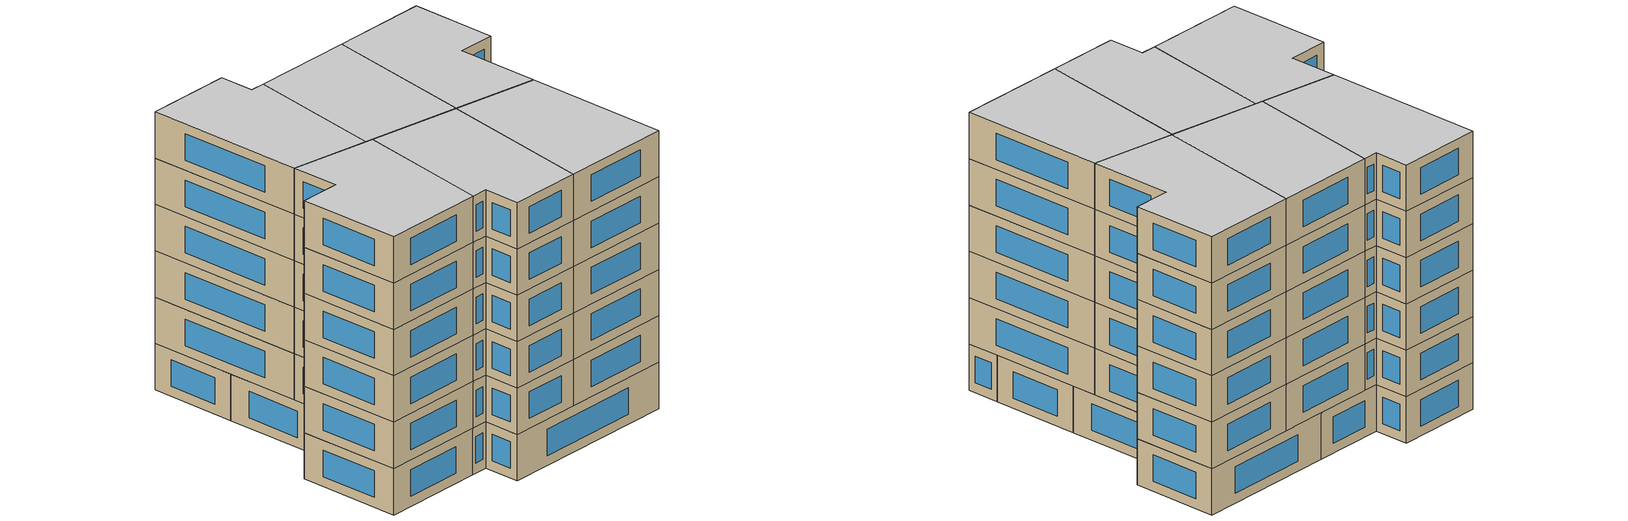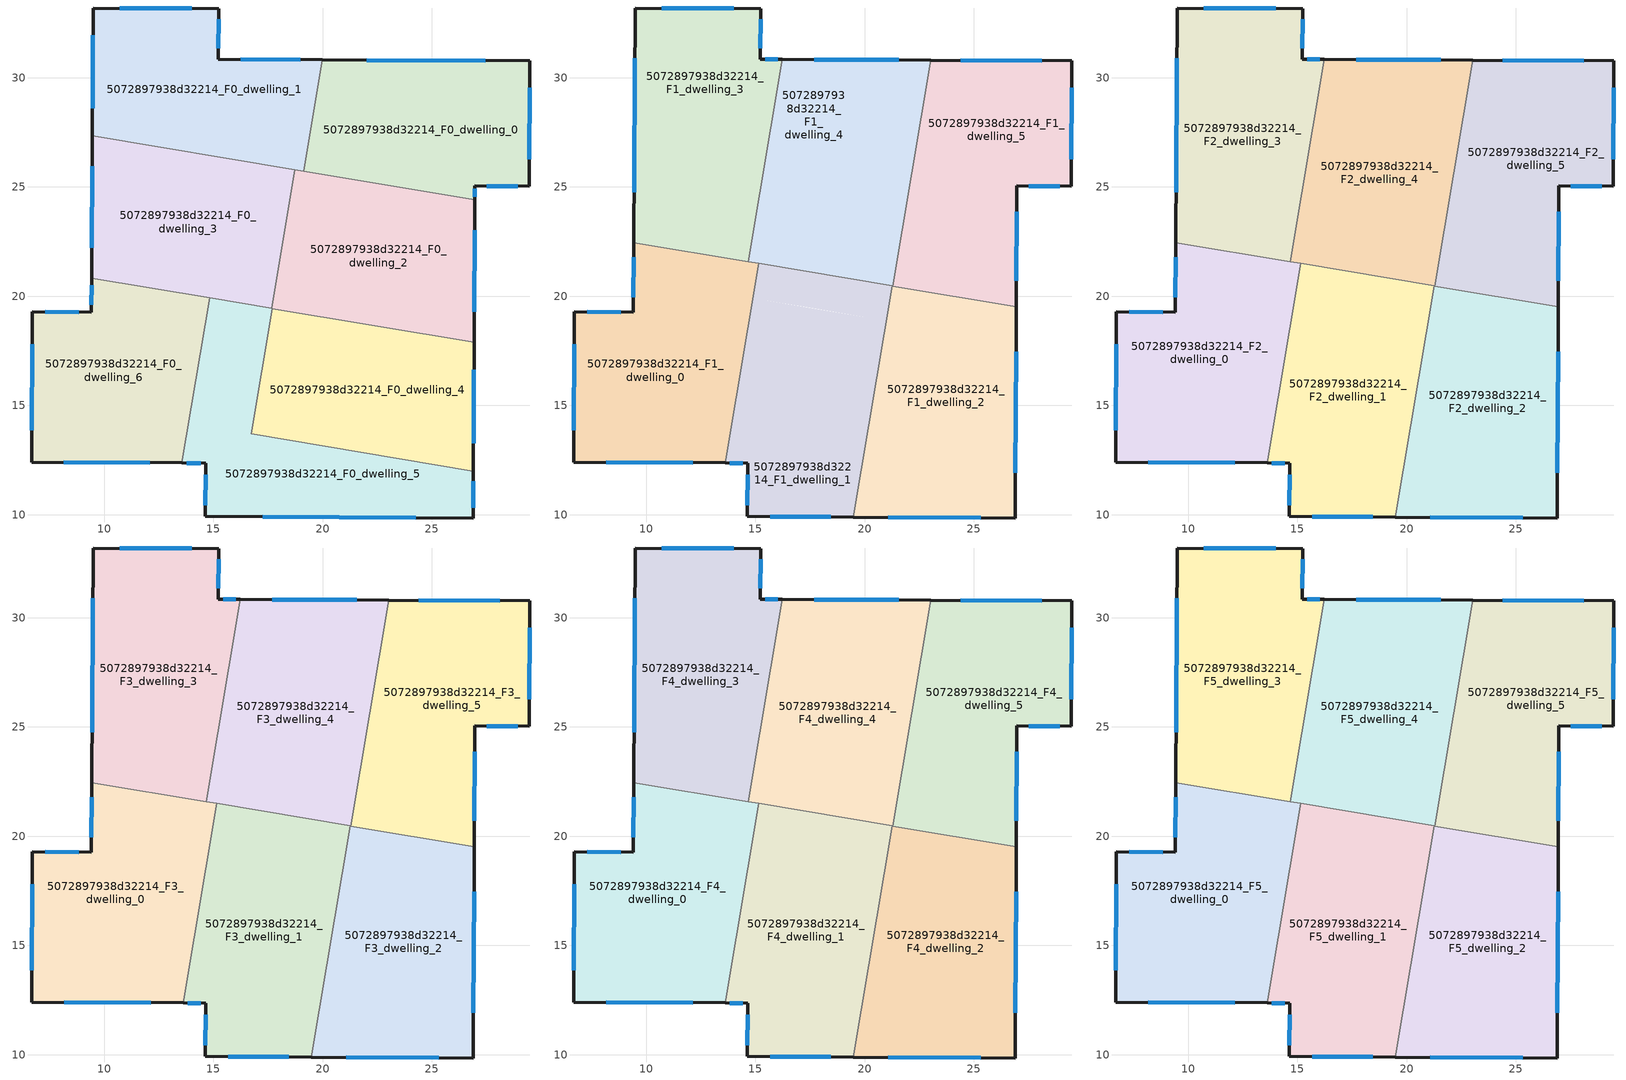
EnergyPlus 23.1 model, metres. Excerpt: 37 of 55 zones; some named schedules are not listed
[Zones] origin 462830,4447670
5072897938d32214_F0_dwelling_0
 floor ground (EU_floor_Construction): 29.48,30.77 29.45,25.03 26.96,25.04 26.96,24.41 19.12,25.72 19.98,30.82 z0
 wall outside (EU_wall_Construction): 26.96,24.41 26.96,25.04 29.45,25.03 29.48,30.77 19.98,30.82 z0:3
 wall to 5072897938d32214_F0_dwelling_1 (EU_wall_Construction): 19.98,30.82 19.12,25.72 z0:3
 wall to 5072897938d32214_F0_dwelling_2 (EU_wall_Construction): 19.12,25.72 26.96,24.41 z0:3
 window (EU_Window_Construction): 27.5,25.04 28.92,25.04 / 26.96,24.55 26.96,24.91 / 27.44,30.78 22.01,30.81 / 29.46,26.26 29.47,29.54 z0.64:2.36
5072897938d32214_F0_dwelling_1
 floor ground (EU_floor_Construction): 19.98,30.82 19.12,25.72 9.46,27.35 9.49,33.19 15.24,33.16 15.23,30.84 z0
 wall outside (EU_wall_Construction): 19.98,30.82 15.23,30.84 15.24,33.16 9.49,33.19 9.46,27.35 z0:3
 wall to 5072897938d32214_F0_dwelling_3 (EU_wall_Construction): 9.46,27.35 18.73,25.79 z0:3
 wall to 5072897938d32214_F0_dwelling_2 (EU_wall_Construction): 18.73,25.79 19.12,25.73 z0:3
 window (EU_Window_Construction): 9.48,31.94 9.47,28.6 / 14.01,33.17 10.72,33.18 / 15.23,31.34 15.24,32.66 / 18.96,30.82 16.24,30.84 z0.64:2.36
5072897938d32214_F0_dwelling_2
 floor ground (EU_floor_Construction): 26.96,24.41 26.93,17.89 17.66,19.44 18.73,25.79 z0
 wall outside (EU_wall_Construction): 26.93,17.89 26.96,24.41 z0:3
 wall to 5072897938d32214_F0_dwelling_3 (EU_wall_Construction): 18.73,25.79 17.66,19.44 z0:3
 wall to 5072897938d32214_F0_dwelling_4 (EU_wall_Construction): 17.7,19.44 26.93,17.89 z0:3
 wall to 5072897938d32214_F0_dwelling_5 (EU_wall_Construction): 17.66,19.44 17.7,19.44 z0:3
 window (EU_Window_Construction): 26.94,19.28 26.95,23.01 z0.64:2.36
 ceiling adiabatic (EU_roof_Construction): 26.94,19.52 26.96,24.41 22.09,25.23 21.29,20.47 z3
5072897938d32214_F0_dwelling_3
 floor ground (EU_floor_Construction): 18.73,25.79 17.66,19.44 9.42,20.83 9.46,27.35 z0
 wall outside (EU_wall_Construction): 9.46,27.35 9.42,20.83 z0:3
 wall to 5072897938d32214_F0_dwelling_6 (EU_wall_Construction): 9.42,20.83 14.82,19.92 z0:3
 wall to 5072897938d32214_F0_dwelling_5 (EU_wall_Construction): 14.82,19.92 17.66,19.44 z0:3
 window (EU_Window_Construction): 9.45,25.95 9.43,22.22 z0.64:2.36
5072897938d32214_F0_dwelling_4
 floor ground (EU_floor_Construction): 26.93,17.89 26.9,12 16.74,13.71 17.7,19.44 z0
 wall outside (EU_wall_Construction): 26.9,12 26.93,17.89 z0:3
 wall to 5072897938d32214_F0_dwelling_5 (EU_wall_Construction): 17.7,19.44 16.74,13.71 26.9,12 z0:3
 window (EU_Window_Construction): 26.91,13.26 26.92,16.63 z0.64:2.36
5072897938d32214_F0_dwelling_5
 floor ground (EU_floor_Construction): 26.9,12 26.89,9.85 14.63,9.92 14.65,12.36 13.55,12.37 14.82,19.92 17.7,19.44 16.74,13.71 z0
 wall outside (EU_wall_Construction): 13.55,12.37 14.65,12.36 14.63,9.92 26.89,9.85 26.9,12 z0:3
 wall to 5072897938d32214_F0_dwelling_6 (EU_wall_Construction): 14.82,19.92 13.55,12.37 z0:3
 window (EU_Window_Construction): 26.89,10.31 26.9,11.54 / 17.26,9.91 24.26,9.87 / 14.65,11.84 14.63,10.44 / 13.79,12.37 14.42,12.36 z0.64:2.36
5072897938d32214_F0_dwelling_6
 floor ground (EU_floor_Construction): 14.82,19.92 13.55,12.37 6.68,12.4 6.72,19.28 9.41,19.27 9.42,20.83 z0
 wall outside (EU_wall_Construction): 9.42,20.83 9.41,19.27 6.72,19.28 6.68,12.4 13.55,12.37 z0:3
 window (EU_Window_Construction): 8.15,12.39 12.08,12.38 / 6.71,17.81 6.69,13.88 / 8.84,19.27 7.29,19.28 / 9.42,20.49 9.42,19.6 z0.64:2.36
5072897938d32214_F1_dwelling_0
 floor to 5072897938d32214_F0_dwelling_6 (EU_floor_Construction): 14.82,19.92 13.55,12.37 6.68,12.4 6.72,19.28 9.41,19.27 9.42,20.83 z3
 floor to 5072897938d32214_F0_dwelling_5 (EU_floor_Construction): 14.87,19.91 13.61,12.37 13.55,12.37 14.82,19.92 z3
 floor to 5072897938d32214_F0_dwelling_3 (EU_floor_Construction): 15.14,21.5 14.87,19.91 9.42,20.83 9.43,22.46 z3
 wall outside (EU_wall_Construction): 9.43,22.46 9.41,19.27 6.72,19.28 6.68,12.4 13.61,12.37 z3:6
 wall to 5072897938d32214_F1_dwelling_1 (EU_wall_Construction): 13.61,12.37 15.14,21.5 z3:6
 wall to 5072897938d32214_F1_dwelling_3 (EU_wall_Construction): 14.67,21.58 9.43,22.46 z3:6
 wall to 5072897938d32214_F1_dwelling_4 (EU_wall_Construction): 15.14,21.5 14.67,21.58 z3:6
 window (EU_Window_Construction): 9.43,21.77 9.42,19.95 / 8.16,12.39 12.12,12.38 / 6.71,17.81 6.69,13.88 / 8.84,19.27 7.29,19.28 z3.64:5.36
5072897938d32214_F1_dwelling_1
 floor to 5072897938d32214_F0_dwelling_5 (EU_floor_Construction): 17.7,19.44 16.74,13.71 20.03,13.15 19.48,9.89 14.63,9.92 14.65,12.36 13.61,12.37 14.87,19.91 z3
 floor to 5072897938d32214_F0_dwelling_4 (EU_floor_Construction): 20.99,18.88 20.03,13.15 16.74,13.71 17.7,19.44 z3
 floor to 5072897938d32214_F0_dwelling_2 (EU_floor_Construction): 21.26,20.47 20.99,18.88 17.66,19.44 17.93,21.03 z3
 floor to 5072897938d32214_F0_dwelling_3 (EU_floor_Construction): 17.93,21.03 17.66,19.44 14.87,19.91 15.14,21.5 z3
 wall outside (EU_wall_Construction): 13.61,12.37 14.65,12.36 14.63,9.92 19.48,9.89 z3:6
 wall to 5072897938d32214_F1_dwelling_2 (EU_wall_Construction): 19.48,9.89 21.26,20.47 z3:6
 wall to 5072897938d32214_F1_dwelling_4 (EU_wall_Construction): 21.26,20.47 15.14,21.5 z3:6
 window (EU_Window_Construction): 15.67,9.92 18.45,9.9 / 14.65,11.84 14.63,10.44 / 13.83,12.37 14.43,12.36 z3.64:5.36
5072897938d32214_F1_dwelling_2
 floor to 5072897938d32214_F0_dwelling_4 (EU_floor_Construction): 26.93,17.89 26.9,12 20.03,13.15 20.99,18.88 z3
 floor to 5072897938d32214_F0_dwelling_5 (EU_floor_Construction): 26.9,12 26.89,9.85 19.48,9.89 20.03,13.15 z3
 floor to 5072897938d32214_F0_dwelling_2 (EU_floor_Construction): 26.94,19.52 26.93,17.89 20.99,18.88 21.26,20.47 z3
 wall outside (EU_wall_Construction): 19.48,9.89 26.89,9.85 26.94,19.52 z3:6
 wall to 5072897938d32214_F1_dwelling_5 (EU_wall_Construction): 26.94,19.52 21.29,20.47 z3:6
 wall to 5072897938d32214_F1_dwelling_4 (EU_wall_Construction): 21.29,20.47 21.26,20.47 z3:6
 window (EU_Window_Construction): 26.9,11.92 26.93,17.45 / 21.07,9.88 25.3,9.86 z3.64:5.36
5072897938d32214_F1_dwelling_3
 floor to 5072897938d32214_F0_dwelling_1 (EU_floor_Construction): 15.24,33.16 15.23,30.84 16.22,30.84 15.47,26.34 9.46,27.35 9.49,33.19 z3
 floor to 5072897938d32214_F0_dwelling_3 (EU_floor_Construction): 15.47,26.34 14.67,21.58 9.43,22.46 9.46,27.35 z3
 wall outside (EU_wall_Construction): 16.22,30.84 15.23,30.84 15.24,33.16 9.49,33.19 9.43,22.46 z3:6
 wall to 5072897938d32214_F1_dwelling_4 (EU_wall_Construction): 14.67,21.58 16.22,30.84 z3:6
 window (EU_Window_Construction): 9.48,30.89 9.44,24.75 / 14.01,33.17 10.72,33.18 / 15.23,31.34 15.24,32.66 / 16.01,30.84 15.44,30.84 z3.64:5.36
5072897938d32214_F1_dwelling_4
 floor to 5072897938d32214_F0_dwelling_2 (EU_floor_Construction): 22.09,25.23 21.29,20.47 17.93,21.03 18.73,25.79 z3
 floor to 5072897938d32214_F0_dwelling_0 (EU_floor_Construction): 23.02,30.8 22.09,25.23 19.12,25.73 19.98,30.82 z3
 floor to 5072897938d32214_F0_dwelling_1 (EU_floor_Construction): 19.98,30.82 19.12,25.73 15.47,26.34 16.22,30.84 z3
 floor to 5072897938d32214_F0_dwelling_3 (EU_floor_Construction): 18.73,25.79 17.93,21.03 14.67,21.58 15.47,26.34 z3
 wall outside (EU_wall_Construction): 23.02,30.8 16.22,30.84 z3:6
 wall to 5072897938d32214_F1_dwelling_5 (EU_wall_Construction): 21.29,20.47 23.02,30.8 z3:6
 window (EU_Window_Construction): 21.57,30.81 17.68,30.83 z3.64:5.36
5072897938d32214_F1_dwelling_5
 floor to 5072897938d32214_F0_dwelling_0 (EU_floor_Construction): 29.48,30.77 29.45,25.03 26.96,25.04 26.96,24.41 22.09,25.23 23.02,30.8 z3
 floor adiabatic (EU_floor_Construction): 26.96,24.41 26.94,19.52 21.29,20.47 22.09,25.23 z3
 wall outside (EU_wall_Construction): 26.94,19.52 26.96,25.04 29.45,25.03 29.48,30.77 23.02,30.8 z3:6
 window (EU_Window_Construction): 26.94,20.7 26.96,23.86 / 28.1,30.78 24.4,30.8 / 29.46,26.26 29.47,29.54 / 27.5,25.04 28.92,25.04 z3.64:5.36
5072897938d32214_F2_dwelling_0
 floor to 5072897938d32214_F1_dwelling_0 (EU_floor_Construction): 15.14,21.5 13.61,12.37 6.68,12.4 6.72,19.28 9.41,19.27 9.43,22.46 z6
 wall outside (EU_wall_Construction): 9.43,22.46 9.41,19.27 6.72,19.28 6.68,12.4 13.61,12.37 z6:9
 wall to 5072897938d32214_F2_dwelling_1 (EU_wall_Construction): 13.61,12.37 15.14,21.5 z6:9
 wall to 5072897938d32214_F2_dwelling_3 (EU_wall_Construction): 14.67,21.58 9.43,22.46 z6:9
 wall to 5072897938d32214_F2_dwelling_4 (EU_wall_Construction): 15.14,21.5 14.67,21.58 z6:9
 window (EU_Window_Construction): 9.43,21.77 9.42,19.95 / 8.16,12.39 12.12,12.38 / 6.71,17.81 6.69,13.88 / 8.84,19.27 7.29,19.28 z6.64:8.36
5072897938d32214_F2_dwelling_1
 floor to 5072897938d32214_F1_dwelling_1 (EU_floor_Construction): 21.26,20.47 19.48,9.89 14.63,9.92 14.65,12.36 13.61,12.37 15.14,21.5 z6
 wall outside (EU_wall_Construction): 13.61,12.37 14.65,12.36 14.63,9.92 19.48,9.89 z6:9
 wall to 5072897938d32214_F2_dwelling_2 (EU_wall_Construction): 19.48,9.89 21.26,20.47 z6:9
 wall to 5072897938d32214_F2_dwelling_4 (EU_wall_Construction): 21.26,20.47 15.14,21.5 z6:9
 window (EU_Window_Construction): 15.67,9.92 18.45,9.9 / 14.65,11.84 14.63,10.44 / 13.83,12.37 14.43,12.36 z6.64:8.36
5072897938d32214_F2_dwelling_2
 floor to 5072897938d32214_F1_dwelling_2 (EU_floor_Construction): 26.94,19.52 26.89,9.85 19.48,9.89 21.26,20.47 z6
 wall outside (EU_wall_Construction): 19.48,9.89 26.89,9.85 26.94,19.52 z6:9
 wall to 5072897938d32214_F2_dwelling_5 (EU_wall_Construction): 26.94,19.52 21.29,20.47 z6:9
 wall to 5072897938d32214_F2_dwelling_4 (EU_wall_Construction): 21.29,20.47 21.26,20.47 z6:9
 window (EU_Window_Construction): 26.9,11.92 26.93,17.45 / 21.07,9.88 25.3,9.86 z6.64:8.36
5072897938d32214_F2_dwelling_3
 floor to 5072897938d32214_F1_dwelling_3 (EU_floor_Construction): 15.24,33.16 15.23,30.84 16.22,30.84 14.67,21.58 9.43,22.46 9.49,33.19 z6
 wall outside (EU_wall_Construction): 16.22,30.84 15.23,30.84 15.24,33.16 9.49,33.19 9.43,22.46 z6:9
 wall to 5072897938d32214_F2_dwelling_4 (EU_wall_Construction): 14.67,21.58 16.22,30.84 z6:9
 window (EU_Window_Construction): 9.48,30.89 9.44,24.75 / 14.01,33.17 10.72,33.18 / 15.23,31.34 15.24,32.66 / 16.01,30.84 15.44,30.84 z6.64:8.36
5072897938d32214_F2_dwelling_4
 floor to 5072897938d32214_F1_dwelling_4 (EU_floor_Construction): 23.02,30.8 21.29,20.47 14.67,21.58 16.22,30.84 z6
 wall outside (EU_wall_Construction): 23.02,30.8 16.22,30.84 z6:9
 wall to 5072897938d32214_F2_dwelling_5 (EU_wall_Construction): 21.29,20.47 23.02,30.8 z6:9
 window (EU_Window_Construction): 21.57,30.81 17.68,30.83 z6.64:8.36
5072897938d32214_F2_dwelling_5
 floor to 5072897938d32214_F1_dwelling_5 (EU_floor_Construction): 29.48,30.77 29.45,25.03 26.96,25.04 26.94,19.52 21.29,20.47 23.02,30.8 z6
 wall outside (EU_wall_Construction): 26.94,19.52 26.96,25.04 29.45,25.03 29.48,30.77 23.02,30.8 z6:9
 window (EU_Window_Construction): 26.94,20.7 26.96,23.86 / 28.1,30.78 24.4,30.8 / 29.46,26.26 29.47,29.54 / 27.5,25.04 28.92,25.04 z6.64:8.36
5072897938d32214_F3_dwelling_0
 floor to 5072897938d32214_F2_dwelling_0 (EU_floor_Construction): 15.14,21.5 13.61,12.37 6.68,12.4 6.72,19.28 9.41,19.27 9.43,22.46 z9
 wall outside (EU_wall_Construction): 9.43,22.46 9.41,19.27 6.72,19.28 6.68,12.4 13.61,12.37 z9:12
 wall to 5072897938d32214_F3_dwelling_1 (EU_wall_Construction): 13.61,12.37 15.14,21.5 z9:12
 wall to 5072897938d32214_F3_dwelling_3 (EU_wall_Construction): 14.67,21.58 9.43,22.46 z9:12
 wall to 5072897938d32214_F3_dwelling_4 (EU_wall_Construction): 15.14,21.5 14.67,21.58 z9:12
 window (EU_Window_Construction): 9.43,21.77 9.42,19.95 / 8.16,12.39 12.12,12.38 / 6.71,17.81 6.69,13.88 / 8.84,19.27 7.29,19.28 z9.64:11.36
5072897938d32214_F3_dwelling_1
 floor to 5072897938d32214_F2_dwelling_1 (EU_floor_Construction): 21.26,20.47 19.48,9.89 14.63,9.92 14.65,12.36 13.61,12.37 15.14,21.5 z9
 wall outside (EU_wall_Construction): 13.61,12.37 14.65,12.36 14.63,9.92 19.48,9.89 z9:12
 wall to 5072897938d32214_F3_dwelling_2 (EU_wall_Construction): 19.48,9.89 21.26,20.47 z9:12
 wall to 5072897938d32214_F3_dwelling_4 (EU_wall_Construction): 21.26,20.47 15.14,21.5 z9:12
 window (EU_Window_Construction): 15.67,9.92 18.45,9.9 / 14.65,11.84 14.63,10.44 / 13.83,12.37 14.43,12.36 z9.64:11.36
5072897938d32214_F3_dwelling_2
 floor to 5072897938d32214_F2_dwelling_2 (EU_floor_Construction): 26.94,19.52 26.89,9.85 19.48,9.89 21.26,20.47 z9
 wall outside (EU_wall_Construction): 19.48,9.89 26.89,9.85 26.94,19.52 z9:12
 wall to 5072897938d32214_F3_dwelling_5 (EU_wall_Construction): 26.94,19.52 21.29,20.47 z9:12
 wall to 5072897938d32214_F3_dwelling_4 (EU_wall_Construction): 21.29,20.47 21.26,20.47 z9:12
 window (EU_Window_Construction): 26.9,11.92 26.93,17.45 / 21.07,9.88 25.3,9.86 z9.64:11.36
5072897938d32214_F3_dwelling_3
 floor to 5072897938d32214_F2_dwelling_3 (EU_floor_Construction): 15.24,33.16 15.23,30.84 16.22,30.84 14.67,21.58 9.43,22.46 9.49,33.19 z9
 wall outside (EU_wall_Construction): 16.22,30.84 15.23,30.84 15.24,33.16 9.49,33.19 9.43,22.46 z9:12
 wall to 5072897938d32214_F3_dwelling_4 (EU_wall_Construction): 14.67,21.58 16.22,30.84 z9:12
 window (EU_Window_Construction): 9.48,30.89 9.44,24.75 / 14.01,33.17 10.72,33.18 / 15.23,31.34 15.24,32.66 / 16.01,30.84 15.44,30.84 z9.64:11.36
5072897938d32214_F3_dwelling_4
 floor to 5072897938d32214_F2_dwelling_4 (EU_floor_Construction): 23.02,30.8 21.29,20.47 14.67,21.58 16.22,30.84 z9
 wall outside (EU_wall_Construction): 23.02,30.8 16.22,30.84 z9:12
 wall to 5072897938d32214_F3_dwelling_5 (EU_wall_Construction): 21.29,20.47 23.02,30.8 z9:12
 window (EU_Window_Construction): 21.57,30.81 17.68,30.83 z9.64:11.36
5072897938d32214_F3_dwelling_5
 floor to 5072897938d32214_F2_dwelling_5 (EU_floor_Construction): 29.48,30.77 29.45,25.03 26.96,25.04 26.94,19.52 21.29,20.47 23.02,30.8 z9
 wall outside (EU_wall_Construction): 26.94,19.52 26.96,25.04 29.45,25.03 29.48,30.77 23.02,30.8 z9:12
 window (EU_Window_Construction): 26.94,20.7 26.96,23.86 / 28.1,30.78 24.4,30.8 / 29.46,26.26 29.47,29.54 / 27.5,25.04 28.92,25.04 z9.64:11.36
5072897938d32214_F4_dwelling_0
 floor to 5072897938d32214_F3_dwelling_0 (EU_floor_Construction): 15.14,21.5 13.61,12.37 6.68,12.4 6.72,19.28 9.41,19.27 9.43,22.46 z12
 wall outside (EU_wall_Construction): 9.43,22.46 9.41,19.27 6.72,19.28 6.68,12.4 13.61,12.37 z12:15
 wall to 5072897938d32214_F4_dwelling_1 (EU_wall_Construction): 13.61,12.37 15.14,21.5 z12:15
 wall to 5072897938d32214_F4_dwelling_3 (EU_wall_Construction): 14.67,21.58 9.43,22.46 z12:15
 wall to 5072897938d32214_F4_dwelling_4 (EU_wall_Construction): 15.14,21.5 14.67,21.58 z12:15
 window (EU_Window_Construction): 9.43,21.77 9.42,19.95 / 8.16,12.39 12.12,12.38 / 6.71,17.81 6.69,13.88 / 8.84,19.27 7.29,19.28 z12.64:14.36
5072897938d32214_F4_dwelling_1
 floor to 5072897938d32214_F3_dwelling_1 (EU_floor_Construction): 21.26,20.47 19.48,9.89 14.63,9.92 14.65,12.36 13.61,12.37 15.14,21.5 z12
 wall outside (EU_wall_Construction): 13.61,12.37 14.65,12.36 14.63,9.92 19.48,9.89 z12:15
 wall to 5072897938d32214_F4_dwelling_2 (EU_wall_Construction): 19.48,9.89 21.26,20.47 z12:15
 wall to 5072897938d32214_F4_dwelling_4 (EU_wall_Construction): 21.26,20.47 15.14,21.5 z12:15
 window (EU_Window_Construction): 15.67,9.92 18.45,9.9 / 14.65,11.84 14.63,10.44 / 13.83,12.37 14.43,12.36 z12.64:14.36
5072897938d32214_F4_dwelling_2
 floor to 5072897938d32214_F3_dwelling_2 (EU_floor_Construction): 26.94,19.52 26.89,9.85 19.48,9.89 21.26,20.47 z12
 wall outside (EU_wall_Construction): 19.48,9.89 26.89,9.85 26.94,19.52 z12:15
 wall to 5072897938d32214_F4_dwelling_5 (EU_wall_Construction): 26.94,19.52 21.29,20.47 z12:15
 wall to 5072897938d32214_F4_dwelling_4 (EU_wall_Construction): 21.29,20.47 21.26,20.47 z12:15
 window (EU_Window_Construction): 26.9,11.92 26.93,17.45 / 21.07,9.88 25.3,9.86 z12.64:14.36
5072897938d32214_F4_dwelling_3
 floor to 5072897938d32214_F3_dwelling_3 (EU_floor_Construction): 15.24,33.16 15.23,30.84 16.22,30.84 14.67,21.58 9.43,22.46 9.49,33.19 z12
 wall outside (EU_wall_Construction): 16.22,30.84 15.23,30.84 15.24,33.16 9.49,33.19 9.43,22.46 z12:15
 wall to 5072897938d32214_F4_dwelling_4 (EU_wall_Construction): 14.67,21.58 16.22,30.84 z12:15
 window (EU_Window_Construction): 9.48,30.89 9.44,24.75 / 14.01,33.17 10.72,33.18 / 15.23,31.34 15.24,32.66 / 16.01,30.84 15.44,30.84 z12.64:14.36
5072897938d32214_F4_dwelling_4
 floor to 5072897938d32214_F3_dwelling_4 (EU_floor_Construction): 23.02,30.8 21.29,20.47 14.67,21.58 16.22,30.84 z12
 wall outside (EU_wall_Construction): 23.02,30.8 16.22,30.84 z12:15
 wall to 5072897938d32214_F4_dwelling_5 (EU_wall_Construction): 21.29,20.47 23.02,30.8 z12:15
 window (EU_Window_Construction): 21.57,30.81 17.68,30.83 z12.64:14.36
5072897938d32214_F4_dwelling_5
 floor to 5072897938d32214_F3_dwelling_5 (EU_floor_Construction): 29.48,30.77 29.45,25.03 26.96,25.04 26.94,19.52 21.29,20.47 23.02,30.8 z12
 wall outside (EU_wall_Construction): 26.94,19.52 26.96,25.04 29.45,25.03 29.48,30.77 23.02,30.8 z12:15
 window (EU_Window_Construction): 26.94,20.7 26.96,23.86 / 28.1,30.78 24.4,30.8 / 29.46,26.26 29.47,29.54 / 27.5,25.04 28.92,25.04 z12.64:14.36
5072897938d32214_F5_dwelling_0
 floor to 5072897938d32214_F4_dwelling_0 (EU_floor_Construction): 15.14,21.5 13.61,12.37 6.68,12.4 6.72,19.28 9.41,19.27 9.43,22.46 z15
 wall outside (EU_wall_Construction): 9.43,22.46 9.41,19.27 6.72,19.28 6.68,12.4 13.61,12.37 z15:18
 wall to 5072897938d32214_F5_dwelling_1 (EU_wall_Construction): 13.61,12.37 15.14,21.5 z15:18
 wall to 5072897938d32214_F5_dwelling_3 (EU_wall_Construction): 14.67,21.58 9.43,22.46 z15:18
 wall to 5072897938d32214_F5_dwelling_4 (EU_wall_Construction): 15.14,21.5 14.67,21.58 z15:18
 window (EU_Window_Construction): 9.43,21.77 9.42,19.95 / 8.16,12.39 12.12,12.38 / 6.71,17.81 6.69,13.88 / 8.84,19.27 7.29,19.28 z15.64:17.36
 ceiling to 5072897938d32214_F6_dwelling_0 (EU_floor_Construction): 13.61,12.37 15.14,21.5 9.43,22.46 9.41,19.27 6.72,19.28 6.68,12.4 z18
5072897938d32214_F5_dwelling_1
 floor to 5072897938d32214_F4_dwelling_1 (EU_floor_Construction): 21.26,20.47 19.48,9.89 14.63,9.92 14.65,12.36 13.61,12.37 15.14,21.5 z15
 wall outside (EU_wall_Construction): 13.61,12.37 14.65,12.36 14.63,9.92 19.48,9.89 z15:18
 wall to 5072897938d32214_F5_dwelling_2 (EU_wall_Construction): 19.48,9.89 21.26,20.47 z15:18
 wall to 5072897938d32214_F5_dwelling_4 (EU_wall_Construction): 21.26,20.47 15.14,21.5 z15:18
 window (EU_Window_Construction): 15.67,9.92 18.45,9.9 / 14.65,11.84 14.63,10.44 / 13.83,12.37 14.43,12.36 z15.64:17.36
 ceiling to 5072897938d32214_F6_dwelling_1 (EU_floor_Construction): 19.48,9.89 21.26,20.47 15.14,21.5 13.61,12.37 14.65,12.36 14.63,9.92 z18
5072897938d32214_F5_dwelling_2
 floor to 5072897938d32214_F4_dwelling_2 (EU_floor_Construction): 26.94,19.52 26.89,9.85 19.48,9.89 21.26,20.47 z15
 wall outside (EU_wall_Construction): 19.48,9.89 26.89,9.85 26.94,19.52 z15:18
 wall to 5072897938d32214_F5_dwelling_5 (EU_wall_Construction): 26.94,19.52 21.29,20.47 z15:18
 wall to 5072897938d32214_F5_dwelling_4 (EU_wall_Construction): 21.29,20.47 21.26,20.47 z15:18
 window (EU_Window_Construction): 26.9,11.92 26.93,17.45 / 21.07,9.88 25.3,9.86 z15.64:17.36
 ceiling to 5072897938d32214_F6_dwelling_2 (EU_floor_Construction): 26.89,9.85 26.94,19.52 21.26,20.47 19.48,9.89 z18
5072897938d32214_F5_dwelling_3
 floor to 5072897938d32214_F4_dwelling_3 (EU_floor_Construction): 15.24,33.16 15.23,30.84 16.22,30.84 14.67,21.58 9.43,22.46 9.49,33.19 z15
 wall outside (EU_wall_Construction): 16.22,30.84 15.23,30.84 15.24,33.16 9.49,33.19 9.43,22.46 z15:18
 wall to 5072897938d32214_F5_dwelling_4 (EU_wall_Construction): 14.67,21.58 16.22,30.84 z15:18
 window (EU_Window_Construction): 9.48,30.89 9.44,24.75 / 14.01,33.17 10.72,33.18 / 15.23,31.34 15.24,32.66 / 16.01,30.84 15.44,30.84 z15.64:17.36
 ceiling to 5072897938d32214_F6_dwelling_3 (EU_floor_Construction): 14.67,21.58 16.22,30.84 15.23,30.84 15.24,33.16 9.49,33.19 9.43,22.46 z18
5072897938d32214_F5_dwelling_4
 floor to 5072897938d32214_F4_dwelling_4 (EU_floor_Construction): 23.02,30.8 21.29,20.47 14.67,21.58 16.22,30.84 z15
 wall outside (EU_wall_Construction): 23.02,30.8 16.22,30.84 z15:18
 wall to 5072897938d32214_F5_dwelling_5 (EU_wall_Construction): 21.29,20.47 23.02,30.8 z15:18
 window (EU_Window_Construction): 21.57,30.81 17.68,30.83 z15.64:17.36
 ceiling to 5072897938d32214_F6_dwelling_4 (EU_floor_Construction): 21.29,20.47 23.02,30.8 16.22,30.84 14.67,21.58 z18
5072897938d32214_F5_dwelling_5
 floor to 5072897938d32214_F4_dwelling_5 (EU_floor_Construction): 29.48,30.77 29.45,25.03 26.96,25.04 26.94,19.52 21.29,20.47 23.02,30.8 z15
 wall outside (EU_wall_Construction): 26.94,19.52 26.96,25.04 29.45,25.03 29.48,30.77 23.02,30.8 z15:18
 window (EU_Window_Construction): 26.94,20.7 26.96,23.86 / 28.1,30.78 24.4,30.8 / 29.46,26.26 29.47,29.54 / 27.5,25.04 28.92,25.04 z15.64:17.36
 ceiling to 5072897938d32214_F6_dwelling_5 (EU_floor_Construction): 26.94,19.52 26.96,25.04 29.45,25.03 29.48,30.77 23.02,30.8 21.29,20.47 z18
[Building]
EU S2 Campaign: North Axis=0; Terrain=City; Solar Distribution=FullExterior
[Site:Location]
Yerevan-Zvartnots.Intl.AP: Latitude=40.15; Longitude=44.383; Time Zone=4; Elevation=854
[SizingPeriod:WeatherFileDays]
AnnualSizingPeriod: Begin Month=1; Begin Day of Month=1; End Month=12; End Day of Month=31; Day of Week for Start Day=Monday; Use Weather File Daylight Saving Period=No; Use Weather File Rain and Snow Indicators=No
[MATERIAL]
EU_InternalMass_Material: Roughness=MediumRough; Thickness=0.1; Conductivity=1; Density=1800; Specific Heat=900; Thermal Absorptance=0.9; Solar Absorptance=0.7; Visible Absorptance=0.7
[MATERIAL:NOMASS] Roughness=MediumRough; Thermal Absorptance=0.9; Solar Absorptance=0.7; Visible Absorptance=0.7
Name | Thermal Resistance
EU_wall_NoMass | 1.05043
EU_roof_NoMass | 1.45357
EU_floor_NoMass | 0.478065
[WINDOWMATERIAL:SIMPLEGLAZINGSYSTEM]
EU_Window_SimpleGlazing: UFactor=2.5566; Solar Heat Gain Coefficient=0.75; Visible Transmittance=0.75
[CONSTRUCTION]
EU_wall_Construction: EU_wall_NoMass
EU_roof_Construction: EU_roof_NoMass
EU_floor_Construction: EU_floor_NoMass
EU_Window_Construction: EU_Window_SimpleGlazing
EU_InternalMass_Construction: EU_InternalMass_Material
[ZONE] Type=1; Multiplier=1; Ceiling Height=autocalculate; Floor Area=autocalculate; Part of Total Floor Area=Yes
Name | Volume
5072897938d32214_F0_dwelling_0 | 171.41
5072897938d32214_F1_dwelling_0; 5072897938d32214_F2_dwelling_0; 5072897938d32214_F3_dwelling_0; 5072897938d32214_F4_dwelling_0; 5072897938d32214_F5_dwelling_0 | 199.963
5072897938d32214_F0_dwelling_1 | 171.394
5072897938d32214_F1_dwelling_1; 5072897938d32214_F2_dwelling_1; 5072897938d32214_F3_dwelling_1; 5072897938d32214_F4_dwelling_1; 5072897938d32214_F5_dwelling_1; 5072897938d32214_F1_dwelling_5; 5072897938d32214_F2_dwelling_5; 5072897938d32214_F3_dwelling_5; 5072897938d32214_F4_dwelling_5; 5072897938d32214_F5_dwelling_5 | 199.956
5072897938d32214_F0_dwelling_2 | 171.391
5072897938d32214_F1_dwelling_2; 5072897938d32214_F2_dwelling_2; 5072897938d32214_F3_dwelling_2; 5072897938d32214_F4_dwelling_2; 5072897938d32214_F5_dwelling_2 | 199.979
5072897938d32214_F0_dwelling_3 | 171.398
5072897938d32214_F1_dwelling_3; 5072897938d32214_F2_dwelling_3; 5072897938d32214_F3_dwelling_3; 5072897938d32214_F4_dwelling_3; 5072897938d32214_F5_dwelling_3 | 199.968
5072897938d32214_F0_dwelling_4 | 171.415
5072897938d32214_F1_dwelling_4; 5072897938d32214_F2_dwelling_4; 5072897938d32214_F3_dwelling_4; 5072897938d32214_F4_dwelling_4; 5072897938d32214_F5_dwelling_4 | 199.96
5072897938d32214_F0_dwelling_5 | 171.392
5072897938d32214_F0_dwelling_6 | 171.4
[INTERNALMASS] Construction=EU_InternalMass_Construction
Name | Zone or ZoneList | Surface Area
5072897938d32214_F0_dwelling_0_EU_InternalMass | 5072897938d32214_F0_dwelling_0 | 57.1356
5072897938d32214_F0_dwelling_1_EU_InternalMass | 5072897938d32214_F0_dwelling_1 | 57.132
5072897938d32214_F0_dwelling_2_EU_InternalMass | 5072897938d32214_F0_dwelling_2 | 57.1303
5072897938d32214_F0_dwelling_3_EU_InternalMass | 5072897938d32214_F0_dwelling_3 | 57.1326
5072897938d32214_F0_dwelling_4_EU_InternalMass | 5072897938d32214_F0_dwelling_4 | 57.1385
5072897938d32214_F0_dwelling_5_EU_InternalMass | 5072897938d32214_F0_dwelling_5 | 57.1308
5072897938d32214_F0_dwelling_6_EU_InternalMass | 5072897938d32214_F0_dwelling_6 | 57.132
5072897938d32214_F1_dwelling_0_EU_InternalMass | 5072897938d32214_F1_dwelling_0 | 66.6546
5072897938d32214_F1_dwelling_1_EU_InternalMass | 5072897938d32214_F1_dwelling_1 | 66.652
5072897938d32214_F1_dwelling_2_EU_InternalMass | 5072897938d32214_F1_dwelling_2 | 66.6597
5072897938d32214_F1_dwelling_3_EU_InternalMass | 5072897938d32214_F1_dwelling_3 | 66.656
5072897938d32214_F1_dwelling_4_EU_InternalMass | 5072897938d32214_F1_dwelling_4 | 66.6535
5072897938d32214_F1_dwelling_5_EU_InternalMass | 5072897938d32214_F1_dwelling_5 | 66.6521
5072897938d32214_F2_dwelling_0_EU_InternalMass | 5072897938d32214_F2_dwelling_0 | 66.6546
5072897938d32214_F2_dwelling_1_EU_InternalMass | 5072897938d32214_F2_dwelling_1 | 66.652
5072897938d32214_F2_dwelling_2_EU_InternalMass | 5072897938d32214_F2_dwelling_2 | 66.6597
5072897938d32214_F2_dwelling_3_EU_InternalMass | 5072897938d32214_F2_dwelling_3 | 66.656
5072897938d32214_F2_dwelling_4_EU_InternalMass | 5072897938d32214_F2_dwelling_4 | 66.6535
5072897938d32214_F2_dwelling_5_EU_InternalMass | 5072897938d32214_F2_dwelling_5 | 66.6521
5072897938d32214_F3_dwelling_0_EU_InternalMass | 5072897938d32214_F3_dwelling_0 | 66.6546
5072897938d32214_F3_dwelling_1_EU_InternalMass | 5072897938d32214_F3_dwelling_1 | 66.652
5072897938d32214_F3_dwelling_2_EU_InternalMass | 5072897938d32214_F3_dwelling_2 | 66.6597
5072897938d32214_F3_dwelling_3_EU_InternalMass | 5072897938d32214_F3_dwelling_3 | 66.656
5072897938d32214_F3_dwelling_4_EU_InternalMass | 5072897938d32214_F3_dwelling_4 | 66.6535
5072897938d32214_F3_dwelling_5_EU_InternalMass | 5072897938d32214_F3_dwelling_5 | 66.6521
5072897938d32214_F4_dwelling_0_EU_InternalMass | 5072897938d32214_F4_dwelling_0 | 66.6546
5072897938d32214_F4_dwelling_1_EU_InternalMass | 5072897938d32214_F4_dwelling_1 | 66.652
5072897938d32214_F4_dwelling_2_EU_InternalMass | 5072897938d32214_F4_dwelling_2 | 66.6597
5072897938d32214_F4_dwelling_3_EU_InternalMass | 5072897938d32214_F4_dwelling_3 | 66.656
5072897938d32214_F4_dwelling_4_EU_InternalMass | 5072897938d32214_F4_dwelling_4 | 66.6535
5072897938d32214_F4_dwelling_5_EU_InternalMass | 5072897938d32214_F4_dwelling_5 | 66.6521
5072897938d32214_F5_dwelling_0_EU_InternalMass | 5072897938d32214_F5_dwelling_0 | 66.6546
5072897938d32214_F5_dwelling_1_EU_InternalMass | 5072897938d32214_F5_dwelling_1 | 66.652
5072897938d32214_F5_dwelling_2_EU_InternalMass | 5072897938d32214_F5_dwelling_2 | 66.6597
5072897938d32214_F5_dwelling_3_EU_InternalMass | 5072897938d32214_F5_dwelling_3 | 66.656
5072897938d32214_F5_dwelling_4_EU_InternalMass | 5072897938d32214_F5_dwelling_4 | 66.6535
5072897938d32214_F5_dwelling_5_EU_InternalMass | 5072897938d32214_F5_dwelling_5 | 66.6521
[OTHEREQUIPMENT] Fuel Type=Electricity; Design Level Calculation Method=Watts/Area; Power per Zone Floor Area=1; Fraction Latent=0; Fraction Radiant=0; Fraction Lost=0; Carbon Dioxide Generation Rate=0; EndUse Subcategory=EU_Step8_InternalGains
Name | Zone or ZoneList or Space or SpaceList | Schedule
EU_Step8_InternalGain_5072897938d32214_F0_dwelling_0_f000 | 5072897938d32214_F0_dwelling_0 | EU_Step8_GainSchedule_5072897938d32214_F0_dwelling_0_f000
EU_Step8_InternalGain_5072897938d32214_F0_dwelling_1_f000 | 5072897938d32214_F0_dwelling_1 | EU_Step8_GainSchedule_5072897938d32214_F0_dwelling_1_f000
EU_Step8_InternalGain_5072897938d32214_F0_dwelling_2_f000 | 5072897938d32214_F0_dwelling_2 | EU_Step8_GainSchedule_5072897938d32214_F0_dwelling_2_f000
EU_Step8_InternalGain_5072897938d32214_F0_dwelling_3_f000 | 5072897938d32214_F0_dwelling_3 | EU_Step8_GainSchedule_5072897938d32214_F0_dwelling_3_f000
EU_Step8_InternalGain_5072897938d32214_F0_dwelling_4_f000 | 5072897938d32214_F0_dwelling_4 | EU_Step8_GainSchedule_5072897938d32214_F0_dwelling_4_f000
EU_Step8_InternalGain_5072897938d32214_F0_dwelling_5_f000 | 5072897938d32214_F0_dwelling_5 | EU_Step8_GainSchedule_5072897938d32214_F0_dwelling_5_f000
EU_Step8_InternalGain_5072897938d32214_F0_dwelling_6_f000 | 5072897938d32214_F0_dwelling_6 | EU_Step8_GainSchedule_5072897938d32214_F0_dwelling_6_f000
EU_Step8_InternalGain_5072897938d32214_F1_dwelling_0_f000 | 5072897938d32214_F1_dwelling_0 | EU_Step8_GainSchedule_5072897938d32214_F1_dwelling_0_f000
EU_Step8_InternalGain_5072897938d32214_F1_dwelling_1_f000 | 5072897938d32214_F1_dwelling_1 | EU_Step8_GainSchedule_5072897938d32214_F1_dwelling_1_f000
EU_Step8_InternalGain_5072897938d32214_F1_dwelling_2_f000 | 5072897938d32214_F1_dwelling_2 | EU_Step8_GainSchedule_5072897938d32214_F1_dwelling_2_f000
EU_Step8_InternalGain_5072897938d32214_F1_dwelling_3_f000 | 5072897938d32214_F1_dwelling_3 | EU_Step8_GainSchedule_5072897938d32214_F1_dwelling_3_f000
EU_Step8_InternalGain_5072897938d32214_F1_dwelling_4_f000 | 5072897938d32214_F1_dwelling_4 | EU_Step8_GainSchedule_5072897938d32214_F1_dwelling_4_f000
EU_Step8_InternalGain_5072897938d32214_F1_dwelling_5_f000 | 5072897938d32214_F1_dwelling_5 | EU_Step8_GainSchedule_5072897938d32214_F1_dwelling_5_f000
EU_Step8_InternalGain_5072897938d32214_F2_dwelling_0_f000 | 5072897938d32214_F2_dwelling_0 | EU_Step8_GainSchedule_5072897938d32214_F2_dwelling_0_f000
EU_Step8_InternalGain_5072897938d32214_F2_dwelling_1_f000 | 5072897938d32214_F2_dwelling_1 | EU_Step8_GainSchedule_5072897938d32214_F2_dwelling_1_f000
EU_Step8_InternalGain_5072897938d32214_F2_dwelling_2_f000 | 5072897938d32214_F2_dwelling_2 | EU_Step8_GainSchedule_5072897938d32214_F2_dwelling_2_f000
EU_Step8_InternalGain_5072897938d32214_F2_dwelling_3_f000 | 5072897938d32214_F2_dwelling_3 | EU_Step8_GainSchedule_5072897938d32214_F2_dwelling_3_f000
EU_Step8_InternalGain_5072897938d32214_F2_dwelling_4_f000 | 5072897938d32214_F2_dwelling_4 | EU_Step8_GainSchedule_5072897938d32214_F2_dwelling_4_f000
EU_Step8_InternalGain_5072897938d32214_F2_dwelling_5_f000 | 5072897938d32214_F2_dwelling_5 | EU_Step8_GainSchedule_5072897938d32214_F2_dwelling_5_f000
EU_Step8_InternalGain_5072897938d32214_F3_dwelling_0_f000 | 5072897938d32214_F3_dwelling_0 | EU_Step8_GainSchedule_5072897938d32214_F3_dwelling_0_f000
EU_Step8_InternalGain_5072897938d32214_F3_dwelling_1_f000 | 5072897938d32214_F3_dwelling_1 | EU_Step8_GainSchedule_5072897938d32214_F3_dwelling_1_f000
EU_Step8_InternalGain_5072897938d32214_F3_dwelling_2_f000 | 5072897938d32214_F3_dwelling_2 | EU_Step8_GainSchedule_5072897938d32214_F3_dwelling_2_f000
EU_Step8_InternalGain_5072897938d32214_F3_dwelling_3_f000 | 5072897938d32214_F3_dwelling_3 | EU_Step8_GainSchedule_5072897938d32214_F3_dwelling_3_f000
EU_Step8_InternalGain_5072897938d32214_F3_dwelling_4_f000 | 5072897938d32214_F3_dwelling_4 | EU_Step8_GainSchedule_5072897938d32214_F3_dwelling_4_f000
EU_Step8_InternalGain_5072897938d32214_F3_dwelling_5_f000 | 5072897938d32214_F3_dwelling_5 | EU_Step8_GainSchedule_5072897938d32214_F3_dwelling_5_f000
EU_Step8_InternalGain_5072897938d32214_F4_dwelling_0_f000 | 5072897938d32214_F4_dwelling_0 | EU_Step8_GainSchedule_5072897938d32214_F4_dwelling_0_f000
EU_Step8_InternalGain_5072897938d32214_F4_dwelling_1_f000 | 5072897938d32214_F4_dwelling_1 | EU_Step8_GainSchedule_5072897938d32214_F4_dwelling_1_f000
EU_Step8_InternalGain_5072897938d32214_F4_dwelling_2_f000 | 5072897938d32214_F4_dwelling_2 | EU_Step8_GainSchedule_5072897938d32214_F4_dwelling_2_f000
EU_Step8_InternalGain_5072897938d32214_F4_dwelling_3_f000 | 5072897938d32214_F4_dwelling_3 | EU_Step8_GainSchedule_5072897938d32214_F4_dwelling_3_f000
EU_Step8_InternalGain_5072897938d32214_F4_dwelling_4_f000 | 5072897938d32214_F4_dwelling_4 | EU_Step8_GainSchedule_5072897938d32214_F4_dwelling_4_f000
EU_Step8_InternalGain_5072897938d32214_F4_dwelling_5_f000 | 5072897938d32214_F4_dwelling_5 | EU_Step8_GainSchedule_5072897938d32214_F4_dwelling_5_f000
EU_Step8_InternalGain_5072897938d32214_F5_dwelling_0_f000 | 5072897938d32214_F5_dwelling_0 | EU_Step8_GainSchedule_5072897938d32214_F5_dwelling_0_f000
EU_Step8_InternalGain_5072897938d32214_F5_dwelling_1_f000 | 5072897938d32214_F5_dwelling_1 | EU_Step8_GainSchedule_5072897938d32214_F5_dwelling_1_f000
EU_Step8_InternalGain_5072897938d32214_F5_dwelling_2_f000 | 5072897938d32214_F5_dwelling_2 | EU_Step8_GainSchedule_5072897938d32214_F5_dwelling_2_f000
EU_Step8_InternalGain_5072897938d32214_F5_dwelling_3_f000 | 5072897938d32214_F5_dwelling_3 | EU_Step8_GainSchedule_5072897938d32214_F5_dwelling_3_f000
EU_Step8_InternalGain_5072897938d32214_F5_dwelling_4_f000 | 5072897938d32214_F5_dwelling_4 | EU_Step8_GainSchedule_5072897938d32214_F5_dwelling_4_f000
EU_Step8_InternalGain_5072897938d32214_F5_dwelling_5_f000 | 5072897938d32214_F5_dwelling_5 | EU_Step8_GainSchedule_5072897938d32214_F5_dwelling_5_f000
[ZONEVENTILATION:DESIGNFLOWRATE] Schedule=EU_AlwaysOn; Design Flow Rate Calculation Method=AirChanges/Hour; Air Changes per Hour=0.557805; Ventilation Type=Natural; Fan Pressure Rise=0; Fan Total Efficiency=1; Constant Term Coefficient=1; Temperature Term Coefficient=0; Velocity Term Coefficient=0; Velocity Squared Term Coefficient=0; Minimum Indoor Temperature=-100; Maximum Indoor Temperature=100; Delta Temperature=-100; Minimum Outdoor Temperature=-100; Maximum Outdoor Temperature=100; Maximum Wind Speed=40
Name | Zone or ZoneList or Space or SpaceList
EU_ConstantAir_5072897938d32214_F0_dwelling_0 | 5072897938d32214_F0_dwelling_0
EU_ConstantAir_5072897938d32214_F0_dwelling_1 | 5072897938d32214_F0_dwelling_1
EU_ConstantAir_5072897938d32214_F0_dwelling_2 | 5072897938d32214_F0_dwelling_2
EU_ConstantAir_5072897938d32214_F0_dwelling_3 | 5072897938d32214_F0_dwelling_3
EU_ConstantAir_5072897938d32214_F0_dwelling_4 | 5072897938d32214_F0_dwelling_4
EU_ConstantAir_5072897938d32214_F0_dwelling_5 | 5072897938d32214_F0_dwelling_5
EU_ConstantAir_5072897938d32214_F0_dwelling_6 | 5072897938d32214_F0_dwelling_6
EU_ConstantAir_5072897938d32214_F1_dwelling_0 | 5072897938d32214_F1_dwelling_0
EU_ConstantAir_5072897938d32214_F1_dwelling_1 | 5072897938d32214_F1_dwelling_1
EU_ConstantAir_5072897938d32214_F1_dwelling_2 | 5072897938d32214_F1_dwelling_2
EU_ConstantAir_5072897938d32214_F1_dwelling_3 | 5072897938d32214_F1_dwelling_3
EU_ConstantAir_5072897938d32214_F1_dwelling_4 | 5072897938d32214_F1_dwelling_4
EU_ConstantAir_5072897938d32214_F1_dwelling_5 | 5072897938d32214_F1_dwelling_5
EU_ConstantAir_5072897938d32214_F2_dwelling_0 | 5072897938d32214_F2_dwelling_0
EU_ConstantAir_5072897938d32214_F2_dwelling_1 | 5072897938d32214_F2_dwelling_1
EU_ConstantAir_5072897938d32214_F2_dwelling_2 | 5072897938d32214_F2_dwelling_2
EU_ConstantAir_5072897938d32214_F2_dwelling_3 | 5072897938d32214_F2_dwelling_3
EU_ConstantAir_5072897938d32214_F2_dwelling_4 | 5072897938d32214_F2_dwelling_4
EU_ConstantAir_5072897938d32214_F2_dwelling_5 | 5072897938d32214_F2_dwelling_5
EU_ConstantAir_5072897938d32214_F3_dwelling_0 | 5072897938d32214_F3_dwelling_0
EU_ConstantAir_5072897938d32214_F3_dwelling_1 | 5072897938d32214_F3_dwelling_1
EU_ConstantAir_5072897938d32214_F3_dwelling_2 | 5072897938d32214_F3_dwelling_2
EU_ConstantAir_5072897938d32214_F3_dwelling_3 | 5072897938d32214_F3_dwelling_3
EU_ConstantAir_5072897938d32214_F3_dwelling_4 | 5072897938d32214_F3_dwelling_4
EU_ConstantAir_5072897938d32214_F3_dwelling_5 | 5072897938d32214_F3_dwelling_5
EU_ConstantAir_5072897938d32214_F4_dwelling_0 | 5072897938d32214_F4_dwelling_0
EU_ConstantAir_5072897938d32214_F4_dwelling_1 | 5072897938d32214_F4_dwelling_1
EU_ConstantAir_5072897938d32214_F4_dwelling_2 | 5072897938d32214_F4_dwelling_2
EU_ConstantAir_5072897938d32214_F4_dwelling_3 | 5072897938d32214_F4_dwelling_3
EU_ConstantAir_5072897938d32214_F4_dwelling_4 | 5072897938d32214_F4_dwelling_4
EU_ConstantAir_5072897938d32214_F4_dwelling_5 | 5072897938d32214_F4_dwelling_5
EU_ConstantAir_5072897938d32214_F5_dwelling_0 | 5072897938d32214_F5_dwelling_0
EU_ConstantAir_5072897938d32214_F5_dwelling_1 | 5072897938d32214_F5_dwelling_1
EU_ConstantAir_5072897938d32214_F5_dwelling_2 | 5072897938d32214_F5_dwelling_2
EU_ConstantAir_5072897938d32214_F5_dwelling_3 | 5072897938d32214_F5_dwelling_3
EU_ConstantAir_5072897938d32214_F5_dwelling_4 | 5072897938d32214_F5_dwelling_4
EU_ConstantAir_5072897938d32214_F5_dwelling_5 | 5072897938d32214_F5_dwelling_5
[HVACTEMPLATE:ZONE:IDEALLOADSAIRSYSTEM] System Availability Schedule=EU_AlwaysOn; Maximum Heating Supply Air Temperature=50; Minimum Cooling Supply Air Temperature=13; Maximum Heating Supply Air Humidity Ratio=0.0156; Minimum Cooling Supply Air Humidity Ratio=0.0077; Heating Limit=NoLimit; Cooling Limit=NoLimit; Heating Availability Schedule=EU_AlwaysOn; Cooling Availability Schedule=EU_CoolingOff; Dehumidification Control Type=ConstantSensibleHeatRatio; Cooling Sensible Heat Ratio=0.7; Dehumidification Setpoint=60; Humidification Control Type=None; Humidification Setpoint=30; Outdoor Air Method=None; Outdoor Air Flow Rate per Person=0.00944; Outdoor Air Flow Rate per Zone Floor Area=0; Outdoor Air Flow Rate per Zone=0; Demand Controlled Ventilation Type=None; Outdoor Air Economizer Type=NoEconomizer; Heat Recovery Type=None; Sensible Heat Recovery Effectiveness=0.7; Latent Heat Recovery Effectiveness=0.65
Name | Template Thermostat
5072897938d32214_F0_dwelling_0 | EU_HeatOnly_5072897938d32214_F0_dwelling_0
5072897938d32214_F0_dwelling_1 | EU_HeatOnly_5072897938d32214_F0_dwelling_1
5072897938d32214_F0_dwelling_2 | EU_HeatOnly_5072897938d32214_F0_dwelling_2
5072897938d32214_F0_dwelling_3 | EU_HeatOnly_5072897938d32214_F0_dwelling_3
5072897938d32214_F0_dwelling_4 | EU_HeatOnly_5072897938d32214_F0_dwelling_4
5072897938d32214_F0_dwelling_5 | EU_HeatOnly_5072897938d32214_F0_dwelling_5
5072897938d32214_F0_dwelling_6 | EU_HeatOnly_5072897938d32214_F0_dwelling_6
5072897938d32214_F1_dwelling_0 | EU_HeatOnly_5072897938d32214_F1_dwelling_0
5072897938d32214_F1_dwelling_1 | EU_HeatOnly_5072897938d32214_F1_dwelling_1
5072897938d32214_F1_dwelling_2 | EU_HeatOnly_5072897938d32214_F1_dwelling_2
5072897938d32214_F1_dwelling_3 | EU_HeatOnly_5072897938d32214_F1_dwelling_3
5072897938d32214_F1_dwelling_4 | EU_HeatOnly_5072897938d32214_F1_dwelling_4
5072897938d32214_F1_dwelling_5 | EU_HeatOnly_5072897938d32214_F1_dwelling_5
5072897938d32214_F2_dwelling_0 | EU_HeatOnly_5072897938d32214_F2_dwelling_0
5072897938d32214_F2_dwelling_1 | EU_HeatOnly_5072897938d32214_F2_dwelling_1
5072897938d32214_F2_dwelling_2 | EU_HeatOnly_5072897938d32214_F2_dwelling_2
5072897938d32214_F2_dwelling_3 | EU_HeatOnly_5072897938d32214_F2_dwelling_3
5072897938d32214_F2_dwelling_4 | EU_HeatOnly_5072897938d32214_F2_dwelling_4
5072897938d32214_F2_dwelling_5 | EU_HeatOnly_5072897938d32214_F2_dwelling_5
5072897938d32214_F3_dwelling_0 | EU_HeatOnly_5072897938d32214_F3_dwelling_0
5072897938d32214_F3_dwelling_1 | EU_HeatOnly_5072897938d32214_F3_dwelling_1
5072897938d32214_F3_dwelling_2 | EU_HeatOnly_5072897938d32214_F3_dwelling_2
5072897938d32214_F3_dwelling_3 | EU_HeatOnly_5072897938d32214_F3_dwelling_3
5072897938d32214_F3_dwelling_4 | EU_HeatOnly_5072897938d32214_F3_dwelling_4
5072897938d32214_F3_dwelling_5 | EU_HeatOnly_5072897938d32214_F3_dwelling_5
5072897938d32214_F4_dwelling_0 | EU_HeatOnly_5072897938d32214_F4_dwelling_0
5072897938d32214_F4_dwelling_1 | EU_HeatOnly_5072897938d32214_F4_dwelling_1
5072897938d32214_F4_dwelling_2 | EU_HeatOnly_5072897938d32214_F4_dwelling_2
5072897938d32214_F4_dwelling_3 | EU_HeatOnly_5072897938d32214_F4_dwelling_3
5072897938d32214_F4_dwelling_4 | EU_HeatOnly_5072897938d32214_F4_dwelling_4
5072897938d32214_F4_dwelling_5 | EU_HeatOnly_5072897938d32214_F4_dwelling_5
5072897938d32214_F5_dwelling_0 | EU_HeatOnly_5072897938d32214_F5_dwelling_0
5072897938d32214_F5_dwelling_1 | EU_HeatOnly_5072897938d32214_F5_dwelling_1
5072897938d32214_F5_dwelling_2 | EU_HeatOnly_5072897938d32214_F5_dwelling_2
5072897938d32214_F5_dwelling_3 | EU_HeatOnly_5072897938d32214_F5_dwelling_3
5072897938d32214_F5_dwelling_4 | EU_HeatOnly_5072897938d32214_F5_dwelling_4
5072897938d32214_F5_dwelling_5 | EU_HeatOnly_5072897938d32214_F5_dwelling_5
[SIZING:ZONE] Zone Cooling Design Supply Air Temperature Input Method=SupplyAirTemperature; Zone Cooling Design Supply Air Temperature=13; Zone Heating Design Supply Air Temperature Input Method=SupplyAirTemperature; Zone Heating Design Supply Air Temperature=50; Zone Cooling Design Supply Air Humidity Ratio=0.008; Zone Heating Design Supply Air Humidity Ratio=0.008; Cooling Design Air Flow Method=DesignDay; Cooling Design Air Flow Rate=0; Cooling Minimum Air Flow per Zone Floor Area=0.000762; Cooling Minimum Air Flow=0; Cooling Minimum Air Flow Fraction=0.2; Heating Design Air Flow Method=DesignDay; Heating Design Air Flow Rate=0; Heating Maximum Air Flow per Zone Floor Area=0.002032; Heating Maximum Air Flow=0.141576; Heating Maximum Air Flow Fraction=0.3; Account for Dedicated Outdoor Air System=No; Dedicated Outdoor Air System Control Strategy=NeutralSupplyAir; Dedicated Outdoor Air Low Setpoint Temperature for Design=autosize; Dedicated Outdoor Air High Setpoint Temperature for Design=autosize; Zone Load Sizing Method=Sensible Load Only No Latent Load; Zone Latent Cooling Design Supply Air Humidity Ratio Input Method=HumidityRatioDifference; Zone Cooling Design Supply Air Humidity Ratio Difference=0.005; Zone Latent Heating Design Supply Air Humidity Ratio Input Method=HumidityRatioDifference; Zone Humidification Design Supply Air Humidity Ratio Difference=0.005
5072897938d32214_F0_dwelling_0; 5072897938d32214_F0_dwelling_1; 5072897938d32214_F0_dwelling_2; 5072897938d32214_F0_dwelling_3; 5072897938d32214_F0_dwelling_4; 5072897938d32214_F0_dwelling_5; 5072897938d32214_F0_dwelling_6; 5072897938d32214_F1_dwelling_0; 5072897938d32214_F1_dwelling_1; 5072897938d32214_F1_dwelling_2; 5072897938d32214_F1_dwelling_3; 5072897938d32214_F1_dwelling_4; 5072897938d32214_F1_dwelling_5; 5072897938d32214_F2_dwelling_0; 5072897938d32214_F2_dwelling_1; 5072897938d32214_F2_dwelling_2; 5072897938d32214_F2_dwelling_3; 5072897938d32214_F2_dwelling_4; 5072897938d32214_F2_dwelling_5; 5072897938d32214_F3_dwelling_0; 5072897938d32214_F3_dwelling_1; 5072897938d32214_F3_dwelling_2; 5072897938d32214_F3_dwelling_3; 5072897938d32214_F3_dwelling_4; 5072897938d32214_F3_dwelling_5; 5072897938d32214_F4_dwelling_0; 5072897938d32214_F4_dwelling_1; 5072897938d32214_F4_dwelling_2; 5072897938d32214_F4_dwelling_3; 5072897938d32214_F4_dwelling_4; 5072897938d32214_F4_dwelling_5; 5072897938d32214_F5_dwelling_0; 5072897938d32214_F5_dwelling_1; 5072897938d32214_F5_dwelling_2; 5072897938d32214_F5_dwelling_3; 5072897938d32214_F5_dwelling_4; 5072897938d32214_F5_dwelling_5
[SCHEDULE:FILE] Column Number=1; Rows to Skip at Top=0; Number of Hours of Data=8760; Column Separator=Comma; Interpolate to Timestep=No; Minutes per Item=60; Adjust Schedule for Daylight Savings=Yes
Name | File
EU_Step8_GainSchedule_5072897938d32214_F0_dwelling_0_f000 | ../../schedules/5072897938d32214/5072897938d32214_F0_dwelling_0_f000_gain.csv
EU_Step8_GainSchedule_5072897938d32214_F0_dwelling_1_f000 | ../../schedules/5072897938d32214/5072897938d32214_F0_dwelling_1_f000_gain.csv
EU_Step8_GainSchedule_5072897938d32214_F0_dwelling_2_f000 | ../../schedules/5072897938d32214/5072897938d32214_F0_dwelling_2_f000_gain.csv
EU_Step8_GainSchedule_5072897938d32214_F0_dwelling_3_f000 | ../../schedules/5072897938d32214/5072897938d32214_F0_dwelling_3_f000_gain.csv
EU_Step8_GainSchedule_5072897938d32214_F0_dwelling_4_f000 | ../../schedules/5072897938d32214/5072897938d32214_F0_dwelling_4_f000_gain.csv
EU_Step8_GainSchedule_5072897938d32214_F0_dwelling_5_f000 | ../../schedules/5072897938d32214/5072897938d32214_F0_dwelling_5_f000_gain.csv
EU_Step8_GainSchedule_5072897938d32214_F0_dwelling_6_f000 | ../../schedules/5072897938d32214/5072897938d32214_F0_dwelling_6_f000_gain.csv
EU_Step8_GainSchedule_5072897938d32214_F1_dwelling_0_f000 | ../../schedules/5072897938d32214/5072897938d32214_F1_dwelling_0_f000_gain.csv
EU_Step8_GainSchedule_5072897938d32214_F1_dwelling_1_f000 | ../../schedules/5072897938d32214/5072897938d32214_F1_dwelling_1_f000_gain.csv
EU_Step8_GainSchedule_5072897938d32214_F1_dwelling_2_f000 | ../../schedules/5072897938d32214/5072897938d32214_F1_dwelling_2_f000_gain.csv
EU_Step8_GainSchedule_5072897938d32214_F1_dwelling_3_f000 | ../../schedules/5072897938d32214/5072897938d32214_F1_dwelling_3_f000_gain.csv
EU_Step8_GainSchedule_5072897938d32214_F1_dwelling_4_f000 | ../../schedules/5072897938d32214/5072897938d32214_F1_dwelling_4_f000_gain.csv
EU_Step8_GainSchedule_5072897938d32214_F1_dwelling_5_f000 | ../../schedules/5072897938d32214/5072897938d32214_F1_dwelling_5_f000_gain.csv
EU_Step8_GainSchedule_5072897938d32214_F2_dwelling_0_f000 | ../../schedules/5072897938d32214/5072897938d32214_F2_dwelling_0_f000_gain.csv
EU_Step8_GainSchedule_5072897938d32214_F2_dwelling_1_f000 | ../../schedules/5072897938d32214/5072897938d32214_F2_dwelling_1_f000_gain.csv
EU_Step8_GainSchedule_5072897938d32214_F2_dwelling_2_f000 | ../../schedules/5072897938d32214/5072897938d32214_F2_dwelling_2_f000_gain.csv
EU_Step8_GainSchedule_5072897938d32214_F2_dwelling_3_f000 | ../../schedules/5072897938d32214/5072897938d32214_F2_dwelling_3_f000_gain.csv
EU_Step8_GainSchedule_5072897938d32214_F2_dwelling_4_f000 | ../../schedules/5072897938d32214/5072897938d32214_F2_dwelling_4_f000_gain.csv
EU_Step8_GainSchedule_5072897938d32214_F2_dwelling_5_f000 | ../../schedules/5072897938d32214/5072897938d32214_F2_dwelling_5_f000_gain.csv
EU_Step8_GainSchedule_5072897938d32214_F3_dwelling_0_f000 | ../../schedules/5072897938d32214/5072897938d32214_F3_dwelling_0_f000_gain.csv
EU_Step8_GainSchedule_5072897938d32214_F3_dwelling_1_f000 | ../../schedules/5072897938d32214/5072897938d32214_F3_dwelling_1_f000_gain.csv
EU_Step8_GainSchedule_5072897938d32214_F3_dwelling_2_f000 | ../../schedules/5072897938d32214/5072897938d32214_F3_dwelling_2_f000_gain.csv
